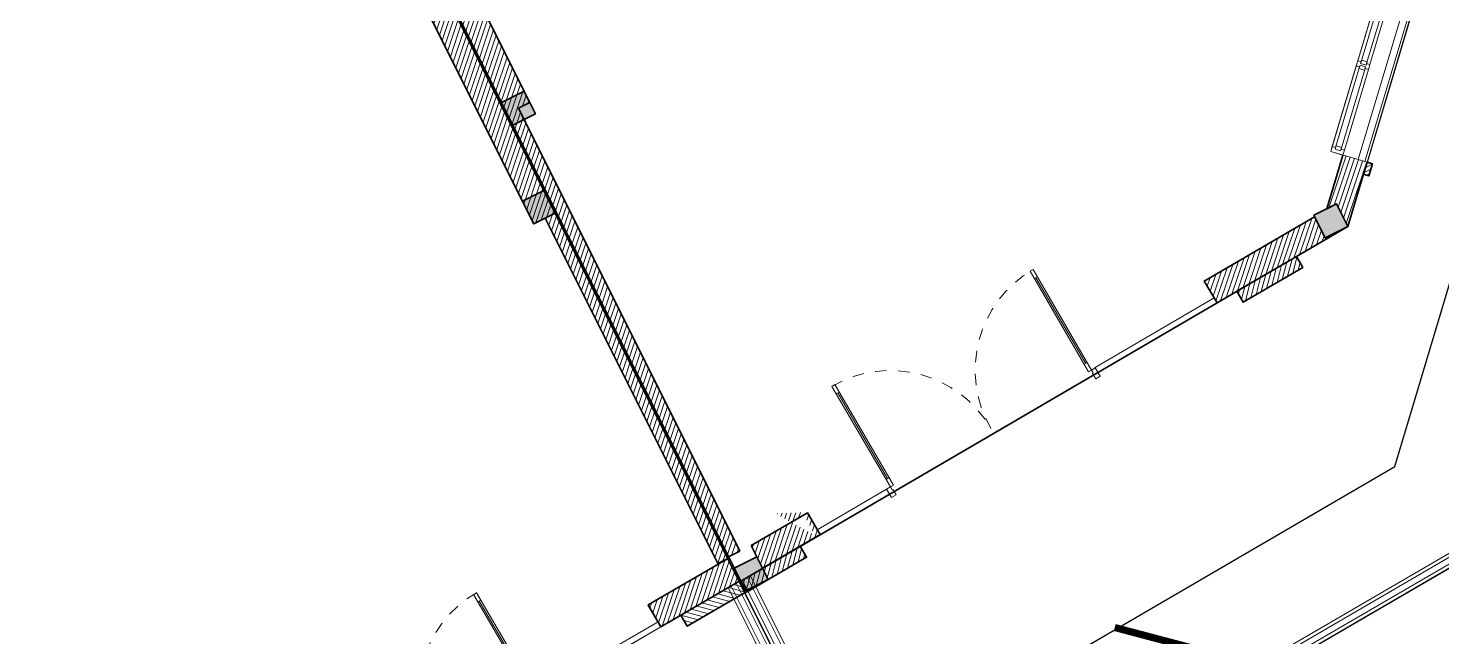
# Model space of a CAD drawing. Header units: millimetres. Extents: x 567980 to 569372, y 2065777 to 2066674.
# Drawn here: x 568803.9 to 568816.2, y 2066288.52 to 2066293.82 of the extents above; entities that cross this region are included whole.
import ezdxf

# ---------------------------------------------------------------- set-up
doc = ezdxf.new("R2010")
doc.units = ezdxf.units.MM
for name, pattern in [('CENTER', [3, 1.5, -0.5, 0.5, -0.5]), ('HIDDEN', [0.75, 0.5, -0.25]), ('HIDDEN2', [0.1875, 0.125, -0.0625])]:
    doc.linetypes.add(name, pattern=pattern)
for name, color, linetype, lineweight in [('A-COT VACH', 2, 'Continuous', 35), ('A-CUA', 25, 'Continuous', 5), ('A-DIM', 251, 'Continuous', 15), ('A-HATCH', 251, 'Continuous', 5), ('A-NET KHUAT', 250, 'HIDDEN', 9), ('A-NET THAY', 125, 'Continuous', 18), ('A-TUONG', 255, 'Continuous', 35), ('boDnv', 54, 'Continuous', 25)]:
    doc.layers.add(name, color=color, linetype=linetype, lineweight=lineweight)
for name, color, linetype in [('ChiaLo', 128, 'CENTER'), ('datOlienke', 42, 'Continuous'), ('LoLK', 6, 'Continuous'), ('QH', 7, 'Continuous'), ('QUYEN', 7, 'Continuous'), ('ViaHeS', 32, 'Continuous')]:
    doc.layers.add(name, color=color, linetype=linetype)
doc.styles.add('rms', font='romans.shx', dxfattribs={"width": 0.7, "bigfont": 'vns.shx'})
doc.linetypes.add('ADL', pattern='A,0.125,-0.15,["++",rms,S=0.5,R=0,X=0,Y=-0.2245],-1.35,1.125', length=2.75)
pattern_1 = [(45, (-102.6989716938697, 612.5000389255583), (-0.02651650429449553, 0.02651650429449554), [])]

# ---------------------------------------------------------------- blocks, each defined once
blk = doc.blocks.new('NEN')
at = {"layer": 'boDnv', "color": 10, "linetype": 'ADL', "ltscale": 0.25}
blk.add_lwpolyline([(72.79831638280302, 19.24774579564109), (66.72812056483235, 21.44971115281805), (39.9356914293021, 9.771289360476658), (37.88187469879631, 4.109497412573546), (87.29850881174207, -94.69459677976556), (93.02737425873056, -96.40448644035496), (118.3108817174798, -81.69462824007496), (120.1696500956314, -75.46695508551784)], close=True, dxfattribs=at)
at = {"layer": 'ChiaLo', "ltscale": 5}
blk.add_lwpolyline([(113.9507663559634, -85.38825855380856), (106.4207745405147, -70.33272039308213)], dxfattribs=at)
at = {"layer": 'datOlienke'}
blk.add_lwpolyline([(73.51427405397408, 20.05179308354855), (66.69417746260297, 22.52578517142683), (39.14217457803898, 10.51627646735869), (36.79527024342678, 4.046524874633178), (86.59775051113684, -95.52903383551165), (93.15612890594639, -97.48650752939284), (119.1559019099222, -82.35992848360911), (121.2410880479729, -75.37365849548951)], close=True, dxfattribs=at)
at = {"layer": 'LoLK'}
for points in [[(116.2588925894815, -65.41220891079865), (106.4207745401654, -70.33272039308213), (113.9507663560798, -85.38825855357572), (119.1559019102715, -82.35992848337628), (121.2410880483221, -75.37365849595517)], [(106.4207745403983, -70.33272039308213), (98.3714052272262, -74.35859342385083), (106.1560154119506, -89.92321800417267), (113.950766355847, -85.38825855357572)]]:
    blk.add_lwpolyline(points, close=True, dxfattribs=at)
at = {"layer": 'ViaHeS'}
blk.add_lwpolyline([(73.51427405397408, 20.05179308354855), (66.69417746260297, 22.52578517142683), (39.14217457803898, 10.51627646735869), (36.79527024342678, 4.046524874633178), (86.59775051113684, -95.52903383551165), (93.15612890594639, -97.48650752939284), (119.1559019099222, -82.35992848360911), (121.2410880479729, -75.37365849548951)], close=True, dxfattribs=at)
blk = doc.blocks.new('NEN K02')
at = {"layer": 'datOlienke'}
blk.add_lwpolyline([(-109.2250195990782, 40.00000001327135), (-114.4884550359566, 35.00694465916604), (-116.0719988741912, 4.993055354803801), (-111.3354343110695, 4.656612873077393e-10), (0, 0), (4.684403043240309, 4.990029915701598), (2.785776795819402, 35.00997009314597), (-2.529820161405951, 40.00000000931323)], close=True, dxfattribs=at)
at = {"layer": 'LoLK'}
for points in [[(-13.66771715390496, 40.00000000931323), (-13.66771715413779, 29.00000000931323), (3.165880383225158, 29.00000000931323), (2.785776795819402, 35.00997009361163), (-2.529820160940289, 40.00000000954606)], [(-13.66771715413779, 29.00000000954606), (-13.66771715460345, 20.00000000954606), (3.735089919297025, 20.0000000090804), (3.165880382992327, 29.0000000090804)]]:
    blk.add_lwpolyline(points, close=True, dxfattribs=at)
blk = doc.blocks.new('cot 220')
at = {"layer": 'A-COT VACH'}
h = blk.add_hatch(color=256, dxfattribs=at)
h.dxf.hatch_style = 1
h.paths.add_polyline_path([(110.0000037951395, 109.9999999980937), (-109.9999962048605, 109.9999999980937), (-109.9999962048605, -110.0000000019063), (110.0000037951395, -110.0000000019063)])
blk.add_lwpolyline([(-109.9999962048605, -110.0000000019063), (110.0000037951395, -110.0000000019063), (110.0000037951395, 109.9999999980937), (-109.9999962048605, 109.9999999980937)], close=True, dxfattribs=at)
blk = doc.blocks.new('*U525')
for p, q in [((90.00000000000283, -99.99999999999753), (50.00000000000306, -99.99999999999864)), ((70.00000000000283, -99.99999999999804), (70.00000000003558, -1249.999999963868)), ((2709.999999927742, -99.99999999992151), (2749.999999927742, -99.99999999992048)), ((2729.999999927742, -99.99999999992096), (2729.999999927775, -1249.999999963791)), ((90.00000000003558, -1249.999999963867), (50.00000000003557, -1249.999999963868)), ((2709.999999927775, -1249.999999963791), (2749.999999927775, -1249.99999996379))]:
    blk.add_line(p, q)
for points in [[(-3.275903171773614e-12, 113.0367899566194), (59.99999999999695, 113.0367899566211), (59.99999999999901, 40.00000000000166), (49.99999999999901, 40.00000000000139), (50, 1.412869821137974e-12), (0, 0)], [(50, 1.412869821137974e-12), (90, 2.52042831050403e-12), (90.0000000000384, -1349.999999963867), (50.00000000003863, -1349.999999963869)], [(2749.999999927739, 7.945189960282032e-11), (2709.999999927739, 7.837276282288466e-11), (2709.999999927778, -1349.999999963791), (2749.999999927777, -1349.99999996379)], [(2799.999999927736, 113.0367899567004), (2739.999999927736, 113.0367899566988), (2739.999999927738, 40.00000000007918), (2749.999999927738, 40.00000000007945), (2749.999999927739, 7.945189960282032e-11), (2799.999999927739, 8.083634771452789e-11)]]:
    blk.add_lwpolyline(points, close=True)
at = {"linetype": 'HIDDEN2'}
for centre, radius, start, end in [((49.9999999996428, 5.729062678653229e-10), 1349.999999964771, 270.0000392677531, 1.752157829518596e-12), ((2749.99999992992, 2.433792621916794e-09), 1349.999999966545, 180.0000000000015, 269.9999607322504)]:
    blk.add_arc(centre, radius, start, end, dxfattribs=at)
blk = doc.blocks.new('CUA DI 4000')
at = {"layer": 'A-HATCH'}
h = blk.add_hatch(dxfattribs=at)
h.set_pattern_fill('ANSI31', color=256, scale=300.0000000000001, angle=-2.484808344893372e-17)
h.set_pattern_definition([(45.00000000000001, (-348838.7788459063, 636491.2519505024), (-26.51650429449554, 26.51650429449553), [])])
h.paths.add_polyline_path([(5600.435894966125, -109.6614079475403), (5000.435899853706, -109.5715448856354), (5000.444627642632, -0.3086378574371338), (5600.444627642632, -0.338592529296875)])
edge = h.paths.add_edge_path()
edge.add_line((599.9913150072098, -108.7586238384247), (-0.008890487428288907, -111.3012842722819))
edge.add_line((-0.008890390396118164, -111.3012845516205), (0.0002398299984633923, 1.271330010436955))
edge.add_line((0.0002397298812866211, 1.271330118179321), (600.0000294463824, -1.391148236987647))
edge.add_line((600.0000294446945, -1.391148328781128), (599.9913150024367, -108.7586241018144))
at = {"layer": 'A-CUA'}
for points, elevation in [([(800.1566737890244, 0), (1500.156673789024, 0), (1500.156673789024, 49.99999976158142), (800.1566737890244, 49.99999976158142)], -8.522721855943466e-07), ([(4800.156673789024, -2.384185791015625e-07), (3600.156673669815, 0), (3600.156673789024, 49.99999976158142), (4800.156673669815, 49.99999952316284)], -1.677126814971994e-06)]:
    blk.add_lwpolyline(points, close=True, dxfattribs=dict(at, elevation=elevation))
at = {"layer": 'A-NET THAY'}
for p, q in [((4800.156673789024, 0, -2.760926051496859e-08), (786.2704075574875, 0, 7.997907356879774e-07)), ((4800.156673789024, -2.384185791015625e-07, -1.677318519306692e-06), (800.1566737890244, 0, -8.524638899186365e-07))]:
    blk.add_line(p, q, dxfattribs=at)
at = {"layer": 'A-TUONG'}
for p, q in [((800.1566737890244, 0, -8.524638899186365e-07), (800.1566737890244, 219.5613162517548, -2.676744335732006e-08)), ((4800.156673789024, -2.384185791015625e-07, -1.677318519306692e-06), (4800.156673789024, 219.5613162517548, -2.676744324803249e-08))]:
    blk.add_line(p, q, dxfattribs=at)
blk.add_lwpolyline([(599.9999978542328, -0.05990910530090332), (1.192092895507812e-07, 0), (-0.008786559104919434, -109.9999997615814), (599.9912110567093, -110.0599086284637)], close=True, dxfattribs=at)
at = {"layer": 'A-TUONG', "elevation": 3.724310941831399e-07}
blk.add_lwpolyline([(5000.444656968117, 0.05990862846374512), (5000.435870409012, -109.9400913715363), (5600.435867905617, -110.0000002384186), (5600.444654583931, -2.384185791015625e-07), (5000.444652199745, -4.76837158203125e-07)], dxfattribs=at)
at = {"layer": 'A-CUA', "extrusion": (1.825819110754179e-10, -5.392646173562227e-10, -1), "xscale": 0.7500000000000002, "yscale": 0.7500000000000002, "zscale": -0.7500000000000004, "rotation": 180.1066326903748}
blk.add_blockref('*U525', (-1500.156673789022, 49.99999976158786, 0.01193818406199118), dxfattribs=at)
blk = doc.blocks.new('*U397')
at = {"layer": 'A-CUA', "color": 32}
for points in [[(60, -40.0000000000291), (45.00000000005821, -40), (45.00000000005821, -9.853777021760616), (0, -9.853777021760616), (0, -40), (0, -40), (0, -90.14622295855148), (0, -90.14622295855148), (0, -120.2924459269175), (45.00000000005821, -120.2924459269175), (45.00000000005821, -90.14622295855148), (60, -90.14622295855148)], [(30, -90.14622295858058), (59.99999999994179, -90.14622295858058), (60, -40.0000000000291), (29.99999999994179, -40.0000000000291)], [(792.4998770214532, -90.14622295858058), (762.4998770215115, -90.14622295858058), (762.4998770214532, -40.0000000000291), (792.4998770215115, -40.0000000000291)], [(822.4998770214237, -90.14622295858058), (807.4998770213946, -90.14622295858058), (807.4998770213364, -40.0000000000291), (822.4998770214528, -40.0000000000291), (822.4998770214528, -9.853777021760616), (777.499877021395, -9.853777021760616), (777.4998770213659, -40.0000000000291), (792.4998770215115, -40.0000000000291), (792.4998770214532, -90.14622295858058), (777.499877021395, -90.14622295858058), (777.499877021395, -120.2924459269175), (822.4998770214528, -120.2924459269175)], [(807.4998770213946, -90.14622295858058), (837.4998770213364, -90.14622295858058), (837.4998770213946, -40.0000000000291), (807.4998770213364, -40.0000000000291)], [(1539.999754042848, -40.0000000000291), (1554.99975404279, -40), (1554.99975404279, -9.853777021760616), (1599.999754042848, -9.853777021760616), (1599.999754042848, -40), (1599.999754042848, -40), (1599.999754042848, -90.14622295855148), (1599.999754042848, -90.14622295855148), (1599.999754042848, -120.2924459269175), (1554.99975404279, -120.2924459269175), (1554.99975404279, -90.14622295855148), (1539.999754042848, -90.14622295855148)], [(1569.999754042848, -90.14622295858058), (1539.999754042906, -90.14622295858058), (1539.999754042848, -40.0000000000291), (1569.999754042906, -40.0000000000291)]]:
    blk.add_lwpolyline(points, close=True, dxfattribs=at)
at = {"layer": 'A-CUA', "color": 37, "lineweight": -2}
for points in [[(45.00000000005821, -9.853777021760616), (777.499877021395, -9.853777021760616), (777.499877021395, -40), (45.00000000005821, -40)], [(45.00000000005821, -90.14622295855148), (777.499877021395, -90.14622295855148), (777.499877021395, -120.2924459269175), (45.00000000005821, -120.2924459269175)], [(1554.99975404279, -9.853777021760616), (822.4998770214528, -9.853777021760616), (822.4998770214528, -40), (1554.99975404279, -40)], [(1554.99975404279, -90.14622295855148), (822.4998770214528, -90.14622295855148), (822.4998770214528, -120.2924459269175), (1554.99975404279, -120.2924459269175)]]:
    blk.add_lwpolyline(points, close=True, dxfattribs=at)
blk = doc.blocks.new('phào cửa')
at = {"layer": 'A-HATCH'}
h = blk.add_hatch(dxfattribs=at)
h.set_pattern_fill('ANSI31', color=256, scale=250)
h.set_pattern_definition([(45, (-237697.4602021521, 7620.008552273051), (-22.09708691207961, 22.09708691207961), [])])
h.paths.add_polyline_path([(3.222521627321839e-08, 0), (3.222521627321839e-08, 110), (-49.99999996777478, 110), (-49.99999996778206, 5.820766091346741e-11)])
at = {"layer": 'A-TUONG'}
blk.add_lwpolyline([(3.222521627321839e-08, 0), (3.222521627321839e-08, 110), (-49.99999996777478, 110), (-49.99999996778206, 5.820766091346741e-11)], close=True, dxfattribs=at)
blk = doc.blocks.new('CUA SO GOC CHEO 1600')
blk.add_wipeout([(0.0757655368123551, 329.9999721517279), (0, -2.7284841053187847e-12), (1599.9999999999422, 0.4386688603744915), (1600.075467923581, 329.5734586515823)]).dxf.layer = 'A-NET KHUAT'
at = {"layer": 'A-DIM'}
blk.add_lwpolyline([(0.02755123242968693, 79.9999952204198), (0.006887808034662157, 19.99999877857044), (1600.006887808151, 20.43866763898041), (1600.02755123243, 80.4386640808334)], close=True, dxfattribs=at)
at = {"layer": 'A-NET THAY'}
blk.add_lwpolyline([(0.07576588401570916, 329.9999721517306), (1600.075614810747, 329.9999721517306), (1600, 0.4386688604208757), (0, 0)], close=True, dxfattribs=at)
at = {"layer": 'A-CUA', "rotation": 359.9802678828873}
blk.add_blockref('*U397', (0.07915943034458905, 339.8537485890192, 1.520181355928325e-06), dxfattribs=at)
at = {"layer": 'A-TUONG', "rotation": 90.00845851323635}
blk.add_blockref('phào cửa', (0, 0), dxfattribs=at)
at = {"layer": 'A-TUONG', "xscale": -1, "rotation": 269.9915414867637}
blk.add_blockref('phào cửa', (1600, 0.4386688604208757), dxfattribs=at)
blk = doc.blocks.new('CUA DI T1')
at = {"layer": 'A-HATCH'}
h = blk.add_hatch(dxfattribs=at)
h.set_pattern_fill('ANSI31', color=256, scale=300.0000000000001, angle=-6.212020862233431e-18)
h.set_pattern_definition([(45.00000000000001, (-145597.4601922035, 362519.8403408527), (-26.51650429449553, 26.51650429449553), [])])
h.paths.add_polyline_path([(-6100.435858845711, -109.4824748039246), (-5500.435890555382, -109.0540196895599), (-5500.444618344307, 0.2088873386383057), (-6100.444591403008, -0.1596593856811523)])
edge = h.paths.add_edge_path()
edge.add_line((-599.9913058280945, -108.2410988807678), (0.008899666367142345, -110.7837593562586))
edge.add_line((0.008899688720703125, -110.7837595939636), (-0.0002305238625565573, 1.788854968094455))
edge.add_line((-0.0002306699752807617, 1.788855075836182), (-600.0000203866613, -0.8736232376972906))
edge.add_line((-600.0000202655792, -0.8736233711242676), (-599.9913058307716, -108.2410991441581))
at = {"layer": 'A-CUA'}
for points, elevation in [([(-5300.156664609909, 0.5175247192382812), (-4100.156664609909, 0.5175249576568604), (-4100.156664729118, 50.51752471923828), (-5300.156664609909, 50.51752495765686)], -2.339947853743918e-06), ([(-800.1566647291183, 0.5175249576568604), (-2000.156664729118, 0.5175247192382812), (-2000.156664729118, 50.51752471923828), (-800.1566646099091, 50.51752495765686)], -2.33994785385494e-06)]:
    blk.add_lwpolyline(points, close=True, dxfattribs=dict(at, elevation=elevation))
at = {"layer": 'A-NET THAY'}
for p, q in [((-5300.156664609909, 0.5175251960754395, -6.902385950441348e-07), (-786.2703984975815, 0.5175249576568604, -6.90238594960868e-07)), ((-5300.156664609909, 0.5175247192382812, -2.33994785373004e-06), (-800.1566646099091, 0.5175249576568604, -2.339947853716162e-06))]:
    blk.add_line(p, q, dxfattribs=at)
at = {"layer": 'A-TUONG'}
for p, q in [((-5300.156664609909, 0.5175247192382812, -2.33994785373004e-06), (-5300.156664609909, 220.0788414478302, -6.902385949469902e-07)), ((-800.1566646099091, 0.5175249576568604, -2.339947853716162e-06), (-800.1566646099091, 220.078840970993, -1.515093224324637e-06))]:
    blk.add_line(p, q, dxfattribs=at)
at = {"layer": 'A-TUONG', "elevation": -1.618347334891856e-07}
blk.add_lwpolyline([(-5500.444647789001, 0.5774335861206055), (-5500.435861110687, -109.4225659370422), (-6100.435858845711, -109.4824748039246), (-6100.444645285606, 0.5175247192382812), (-5500.444643139839, 0.5175247192382812)], dxfattribs=at)
at = {"layer": 'A-TUONG', "elevation": -1.523752519855259e-06}
blk.add_lwpolyline([(-599.9999885559082, 0.457615852355957), (9.059906005859375e-06, 0.5175249576568604), (0.008795738220214844, -109.482474565506), (-599.991201877594, -109.5423836708069)], close=True, dxfattribs=at)
at = {"layer": 'A-CUA', "extrusion": (-2.781895722332563e-13, -5.449584847047524e-10, -1), "xscale": 0.7500000000000021, "yscale": 0.7500000000000021, "zscale": -0.7500000000000019, "rotation": 180.059778475144}
blk.add_blockref('*U525', (4100.129438400269, 52.70850634569216, -0.1041272372908812), dxfattribs=at)
blk = doc.blocks.new('cum dh a3.3.1.6.7')
at = {"layer": 'A-HATCH'}
h = blk.add_hatch(dxfattribs=at)
h.set_pattern_fill('ANSI31', color=256, scale=0.3, angle=-1.272221872585407e-14)
h.set_pattern_definition([(45, (-127.6989716938697, 525.0000391579233), (-0.02651650429449553, 0.02651650429449554), [])])
h.paths.add_polyline_path([(17.39848850807175, -0.2199608420487493), (17.88848850806244, -0.2199608420487493), (17.88848850829527, -2.279960725456476), (17.77848850842565, -2.279960725223646), (17.77848850819282, -8.239960725186393), (17.88848850829527, -8.239960725186393), (17.88848849874921, -11.59980110311881), (17.99848849885166, -11.59980110335164), (17.99848850793205, 3.91579233109951e-05), (17.39848850783892, 3.91579233109951e-05)])
h.paths.add_polyline_path([(12.69517089100555, -11.93622459075414), (11.21848851721734, -12.02988943294622), (11.21848851698451, -12.24996084207669), (12.70882317167707, -12.15536104771309)])
h.paths.add_polyline_path([(11.21848851698451, -12.02996084210463), (11.21848850743845, -7.909960839664564), (10.99848850769922, -7.909960839897394), (10.99848851677962, -12.02996084210463)])
h = blk.add_hatch(dxfattribs=at)
h.set_pattern_fill('ANSI31', color=256, scale=0.3, angle=-1.272221872585407e-14)
h.set_pattern_definition(pattern_1)
h.paths.add_polyline_path([(18.1084885080345, -11.58980099484324), (18.10848851292394, -7.279960842104629), (18.21848851349205, -7.279960842104629), (18.21848851325922, -0.2199609584640712), (22.37848851270974, -0.2199609579984099), (22.37848851247691, 3.904127515852451e-05), (17.99848851305433, 3.904150798916817e-05), (17.99848850793205, -11.58980099507608)])
h = blk.add_hatch(dxfattribs=at)
h.set_pattern_fill('ANSI31', color=256, scale=0.3, angle=-1.272221872585407e-14)
h.set_pattern_definition(pattern_1)
h.paths.add_polyline_path([(23.88359347893856, -11.22370227961801), (22.77448375849053, -11.29524656594731), (22.78864728310145, -11.51435057423078), (23.88359347893856, -11.44416003650986)])
h.paths.add_polyline_path([(18.21848850790411, -11.58980099507608), (18.78281507291831, -11.55327971535735), (18.7969785972964, -11.77238372270949), (18.21905893296935, -11.80976417870261)])
h.paths.add_polyline_path([(24.10359347867779, -11.20996065088548), (24.10359347867779, -11.42996065039188), (25.99848852166906, -9.4114360131789), (25.99848852213472, -7.059960842365399), (25.77848852192983, -7.059960841899738), (25.778488521697, -9.324352815980092), (24.00836945860647, -11.20996065088548)])
edge = h.paths.add_edge_path()
edge.add_line((18.54214213765226, -11.45142256445251), (18.54214213765226, -11.43802214204334))
edge.add_line((18.75200898153707, -11.53423419198953), (18.75200898153707, -11.75436554872431))
h = blk.add_hatch(dxfattribs=at)
h.set_pattern_fill('ANSI31', color=256, scale=0.3, angle=-1.272221872585407e-14)
h.set_pattern_definition([(45, (-127.6989717029501, 524.6100391580258), (-0.02651650429449553, 0.02651650429449554), [])])
h.paths.add_polyline_path([(17.99848849885166, -11.5995814553462), (17.1860968330875, -11.65058618807234), (17.19973852229305, -11.86986139253713), (17.99848849885166, -11.81980110309087)])
at = {"layer": 'A-TUONG'}
for points in [[(17.39848850807175, -0.2199608420487493), (17.88848850806244, -0.2199608420487493), (17.88848850829527, -2.279960725456476), (17.77848850842565, -2.279960725223646), (17.77848850819282, -8.239960725186393), (17.88848850829527, -8.239960725186393), (17.88848849874921, -11.59980110311881), (17.99848849885166, -11.59980110335164), (17.99848850793205, 3.91579233109951e-05), (17.39848850783892, 3.91579233109951e-05)], [(24.10359347867779, -11.20996065088548), (24.10359347867779, -11.42996065039188), (25.99848852166906, -9.4114360131789), (25.99848852213472, -7.059960842365399), (25.77848852192983, -7.059960841899738), (25.778488521697, -9.324352815980092), (24.00836945860647, -11.20996065088548)], [(24.10359347867779, -11.42996065039188), (22.78868141607381, -11.51487860409543), (22.77448375849053, -11.29524656594731), (23.88359347893856, -11.22370227961801), (23.88359347893856, -11.42996065714397)], [(18.21848850790411, -11.58980099507608), (18.78281507291831, -11.55327971535735), (18.7969785972964, -11.77238372270949), (18.21848850790411, -11.80980107421055)]]:
    blk.add_lwpolyline(points, close=True, dxfattribs=at)
for points in [[(18.1084885080345, -11.58980099484324), (18.10848851292394, -7.279960842104629), (18.21848851349205, -7.279960842104629), (18.21848851325922, -0.2199609584640712), (22.37848851270974, -0.2199609579984099), (22.37848851247691, 3.904127515852451e-05), (17.99848851305433, 3.904150798916817e-05), (17.99848850793205, -11.58980099507608), (18.1084885080345, -11.58980099484324)], [(24.10359347867779, -11.42996065039188), (17.9984885128215, -11.82400038070045)]]:
    blk.add_lwpolyline(points, dxfattribs=at)
at = {"layer": 'A-TUONG', "elevation": -3.5181664000258e-10}
blk.add_lwpolyline([(17.99848849885166, -11.5995814553462), (17.1860968330875, -11.65058618807234), (17.19973852229305, -11.86986139253713), (17.99848849885166, -11.81980110309087)], close=True, dxfattribs=at)
at = {"layer": 'A-COT VACH', "yscale": 0.001, "zscale": 0.001, "rotation": 359.9999999999999}
for p, xscale in [((18.10848850430921, -7.279960842104629), 0.001), ((17.88848850433715, -8.129960725316778), 0.001), ((23.99359348253347, -11.31996065704152, 1.437942153409834e-09), -0.001), ((18.10848851199262, -11.80980103765614), -0.001)]:
    blk.add_blockref('cot 220', p, dxfattribs=dict(at, xscale=xscale))
at = {"layer": 'A-DIM', "xscale": -0.0009999999999999998, "yscale": 0.0009999999999999998, "zscale": 0.001, "rotation": 3.634663207481091}
blk.add_blockref('CUA DI T1', (11.91030878387392, -12.20660290471278), dxfattribs=at)
at = {"layer": 'A-TUONG', "xscale": 0.001, "yscale": 0.001, "zscale": 0.001, "rotation": 3.698620827714848}
blk.add_blockref('CUA DI 4000', (17.9984885128215, -11.82400045963004), dxfattribs=at)
at = {"layer": 'A-TUONG', "xscale": -0.001, "yscale": 0.001, "zscale": 0.001, "rotation": 46.80944021373436}
blk.add_blockref('CUA SO GOC CHEO 1600', (25.59874260658398, -9.837583449669182, -3.469382474416535e-08), dxfattribs=at)
blk = doc.blocks.new('MBT1K02')
at = {"layer": 'LoLK', "rotation": 90}
blk.add_blockref('cum dh a3.3.1.6.7', (-11.66771715448704, 11.01500399457291), dxfattribs=at)
at = {"layer": 'LoLK'}
blk.add_blockref('NEN K02', (-4.656612873077393e-10, 0), dxfattribs=at)
blk = doc.blocks.new('rkg3')
at = {"layer": 'A-NET THAY'}
for points in [[(9000.000000566244, -2000.000000011642), (9000.000000502914, -3.539025783538818e-07), (0, 0), (3.632158041000366e-07, -17402.80707404017), (9000.000001046807, -16833.59753766097), (9000.000000949949, -13827.60353500699)], [(8890.000000568107, -2000.000000007451), (8890.00000050664, -110.0000003494788), (110.0000000018626, -110.0000000044238), (110.0000003613532, -17285.63028849871), (8890.000001043081, -16730.3347630077), (8890.000000949949, -13834.34076035395)], [(8775.389133436605, -16767.6433251244), (8920.000001043081, -16758.49733791314), (8920.000000949949, -13832.66317533003)], [(8778.545103007928, -16817.54362428235), (8970.000001046807, -16805.43496275553), (8970.000000949949, -13829.50090012816)]]:
    blk.add_lwpolyline(points, dxfattribs=at)
blk = doc.blocks.new('rkg4')
at = {"layer": 'A-NET THAY'}
for points in [[(4.470348358154297e-07, -13827.60353464281), (5.438923835754395e-07, -16833.59753755307), (6009.970084756613, -16453.49394999737), (11000.00000015646, -11137.89699293872), (10999.99999998137, -1.00713805295527e-07), (0, -2.460001269355416e-07), (6.426125764846802e-08, -2000)], [(3820.469334402122, -16561.91008863728), (5996.225200431421, -16424.30331210847), (10970.00000015646, -11126.02201144501), (10969.9999999823, -30.00000010110671), (30.00000000093132, -30.00000024560723), (30.00000006426126, -1999.999999999112)], [(3817.31336481683, -16512.00978948013), (5973.317059887573, -16375.65224896051), (10920.00000015553, -11106.2303756216), (10919.9999999823, -80.0000001017761), (80.00000000279397, -80.00000024493784), (80.00000006519258, -1999.999999997643)], [(110.0000004470348, -13820.64652919267), (110.0000005401671, -16716.4207520052), (5959.572175562382, -16346.46161107162), (10890.00000015553, -11094.35539412788), (10889.99999998324, -110.000000102169), (110.0000000037253, -110.0000002445449), (110.0000000651926, -1999.999999996755)], [(30.00000044703484, -13825.70616952004), (30.00000054296106, -16801.64023240363), (217.6677352031693, -16789.77109192319)], [(80.00000044703484, -13822.54389431544), (80.00000054109842, -16748.37805715464), (214.5117656188086, -16739.87079276597)]]:
    blk.add_lwpolyline(points, dxfattribs=at)
at = {"layer": 'QUYEN'}
blk.add_lwpolyline([(3705.639124874026, -16489.01274235206, 62.4999999999762, 62.4999999999762, 0), (2743.994254003279, -15641.7717688535, 0, 0, 0.1927387260089142), (2458.131645943969, -16567.91198196771, 0, 0, 1.782881781543536)], format="xyseb", dxfattribs=at)
blk = doc.blocks.new('CUM CONG A3-A3.1-A6-A7')
at = {"layer": 'QH', "xscale": 0.001, "yscale": 0.001, "zscale": 0.001}
for name, p in [('rkg3', (20.00000000919681, -4.656612873077393e-10)), ('rkg4', (29.00000000919681, -9.313225746154785e-10))]:
    blk.add_blockref(name, p, dxfattribs=at)
blk = doc.blocks.new('MB CONG KHU A')
at = {"layer": 'LoLK', "rotation": 26.57180110630141}
blk.add_blockref('CUM CONG A3-A3.1-A6-A7', (33.08528070861939, 47.7446621756535), dxfattribs=at)

msp = doc.modelspace()

# ---------------------------------------------------------------- block references
at = {"layer": 'boDnv'}
msp.add_blockref('NEN', (568697.4807461541, 2066371.697269554), dxfattribs=at)

# ---------------------------------------------------------------- next in the draw order: block references
at = {"layer": 'LoLK', "rotation": 296.5718179020918}
msp.add_blockref('MBT1K02', (568784.0784966609, 2066276.168235795), dxfattribs=at)

# ---------------------------------------------------------------- next in the draw order: block references
at = {"layer": 'LoLK'}
msp.add_blockref('MB CONG KHU A', (568744.8793870007, 2066240.647631037), dxfattribs=at)

doc.saveas('drawing.dxf')
